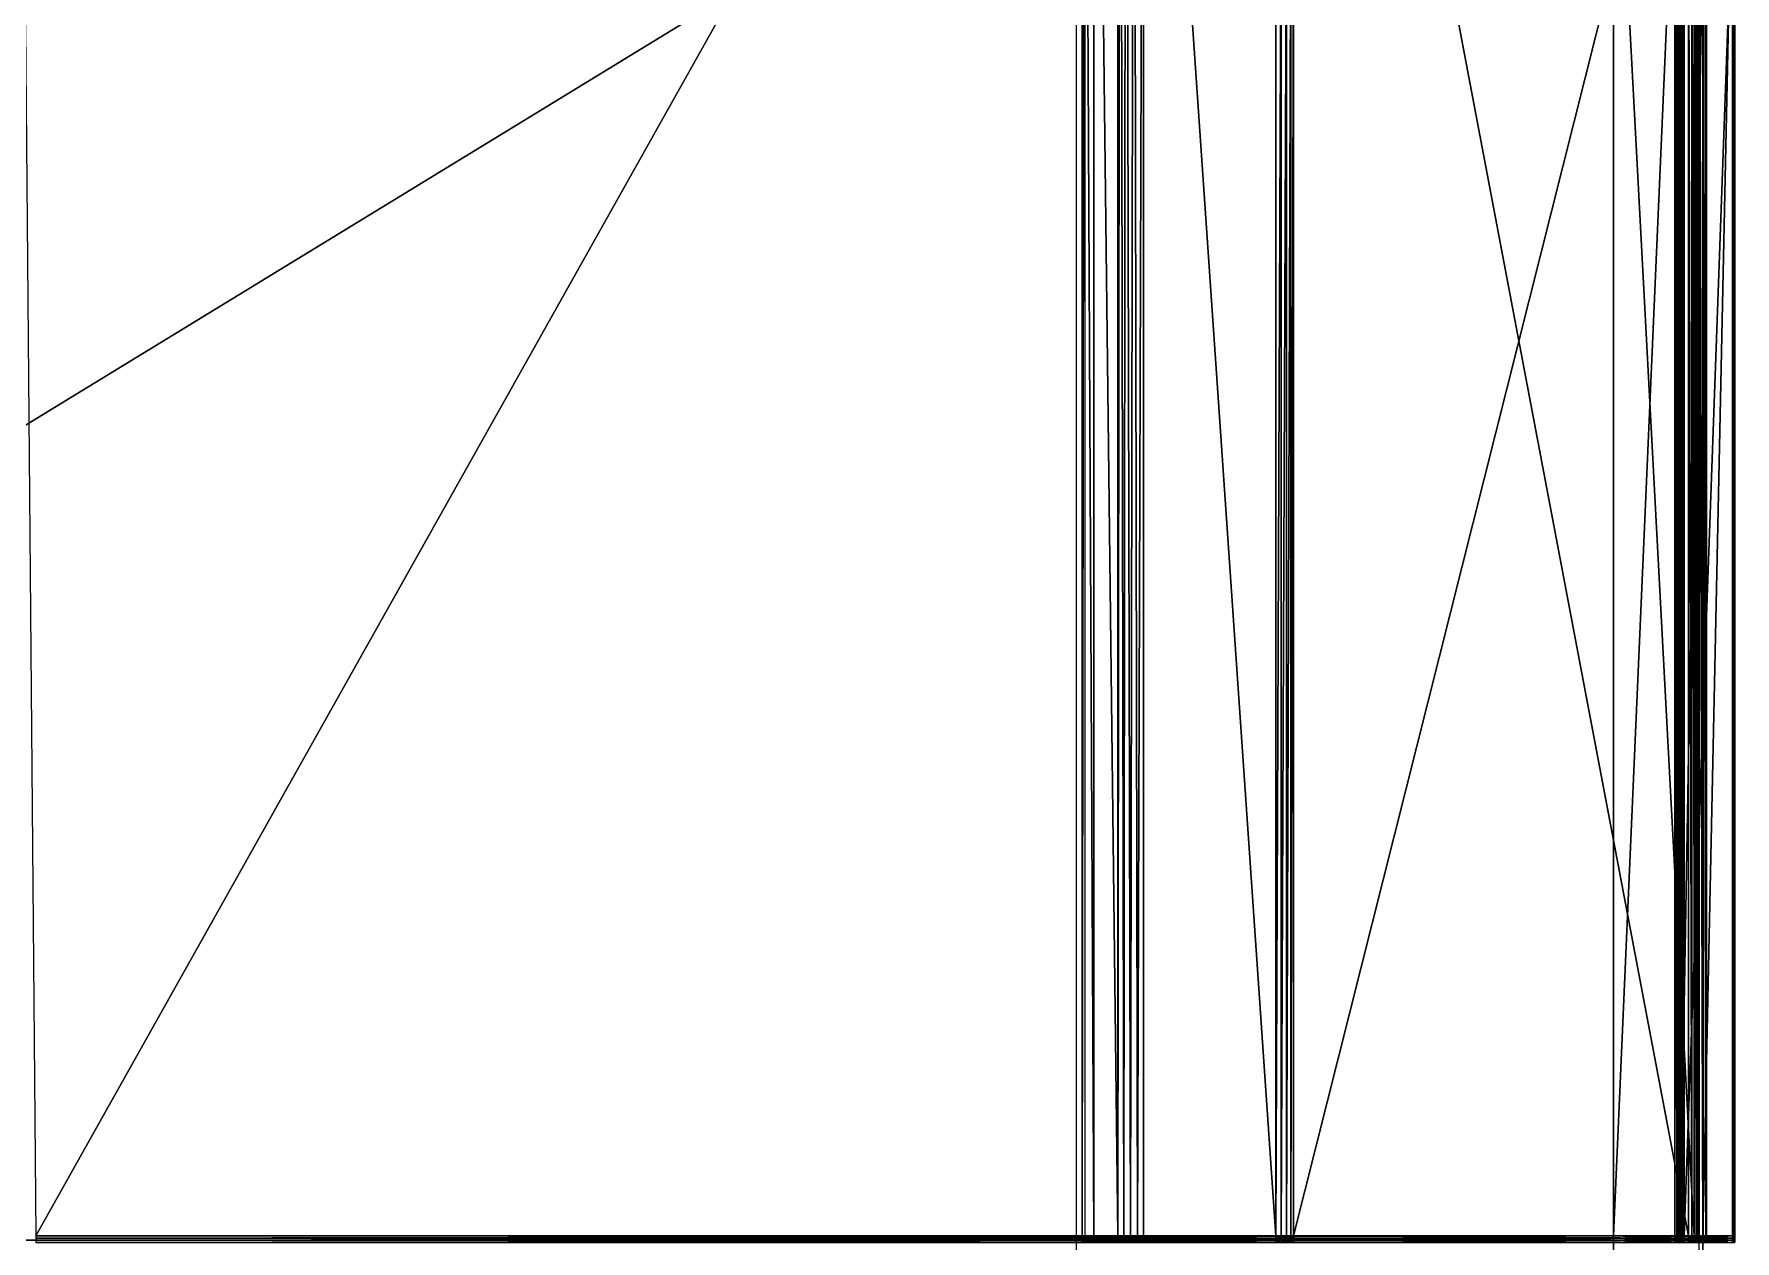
# Model space of a CAD drawing. Extents: x -683 to 86, y -225 to -3.
# Drawn here: x 8 to 86.1, y -114.2 to -58.7 of the extents above; entities that cross this region are included whole.
import ezdxf

# ---------------------------------------------------------------- set-up
doc = ezdxf.new("R2010")
doc.units = 0
doc.header["$MEASUREMENT"] = 0
doc.layers.get('0').update_dxf_attribs({"linetype": 'CONTINUOUS'})

msp = doc.modelspace()

# ---------------------------------------------------------------- linework, layer by layer
for points in [[(56.127, -3.569, 16.239), (56.128, -113.967, 16.327), (56.128, -3.552, 16.327)], [(56.128, -3.619, 16.136), (56.129, -113.967, 16.232), (56.127, -3.569, 16.239)], [(56.127, -3.569, 16.239), (56.129, -113.967, 16.232), (56.128, -113.967, 16.327)], [(56.272, -3.552, 26.812), (56.128, -3.552, 16.327), (56.128, -113.967, 16.327)], [(56.272, -3.552, 26.812), (56.128, -113.967, 16.327), (56.272, -113.967, 26.812)], [(56.13, -3.694, 16.033), (56.13, -113.967, 16.136), (56.128, -3.619, 16.136)], [(56.128, -3.619, 16.136), (56.13, -113.967, 16.136), (56.129, -113.967, 16.232)], [(56.132, -3.783, 15.946), (56.131, -113.967, 16.041), (56.13, -3.694, 16.033)], [(56.13, -3.694, 16.033), (56.131, -113.967, 16.041), (56.13, -113.967, 16.136)], [(56.132, -3.783, 15.946), (56.132, -113.967, 15.946), (56.131, -113.967, 16.041)], [(56.132, -3.783, 15.946), (56.67, -20.486, 2.198), (56.67, -113.967, 2.198)], [(56.132, -3.783, 15.946), (56.67, -113.967, 2.198), (56.132, -113.967, 15.946)], [(56.67, -20.689, 2.198), (57.77, -20.689, 2.198), (57.77, -113.967, 2.198)], [(56.67, -20.689, 2.198), (57.77, -113.967, 2.198), (56.67, -113.967, 2.198)], [(57.874, -21.057, 2.194), (57.77, -113.967, 2.198), (57.77, -20.689, 2.198)], [(57.874, -21.057, 2.194), (58.039, -113.967, 2.2), (57.77, -113.967, 2.198)], [(58.133, -22.105, 2.196), (58.039, -113.967, 2.2), (57.874, -21.057, 2.194)], [(58.133, -22.105, 2.196), (58.357, -113.967, 2.204), (58.039, -113.967, 2.2)], [(58.509, -23.674, 2.204), (58.357, -113.967, 2.204), (58.133, -22.105, 2.196)], [(58.509, -23.674, 2.204), (58.675, -113.967, 2.21), (58.357, -113.967, 2.204)], [(58.944, -25.524, 2.217), (58.675, -113.967, 2.21), (58.509, -23.674, 2.204)], [(58.944, -25.524, 2.217), (58.944, -113.967, 2.217), (58.675, -113.967, 2.21)], [(58.944, -25.524, 2.217), (65.036, -51.682, 2.41), (65.036, -113.967, 2.41)], [(58.944, -25.524, 2.217), (65.036, -113.967, 2.41), (58.944, -113.967, 2.217)], [(80.54, -44.043, 28.521), (80.54, -114.17, 28.521), (80.54, -114.17, 27.432)], [(80.54, -44.043, 28.521), (80.54, -114.17, 27.432), (80.54, -44.043, 27.432)], [(83.443, -44.334, 16.662), (83.443, -113.967, 16.662), (83.357, -113.967, 16.58)], [(83.443, -44.334, 16.662), (83.357, -113.967, 16.58), (83.357, -44.36, 16.58)], [(83.52, -44.303, 16.76), (83.52, -113.967, 16.76), (83.443, -113.967, 16.662)], [(83.52, -44.303, 16.76), (83.443, -113.967, 16.662), (83.443, -44.334, 16.662)], [(83.575, -44.272, 16.86), (83.575, -113.967, 16.86), (83.52, -113.967, 16.76)], [(83.575, -44.272, 16.86), (83.52, -113.967, 16.76), (83.52, -44.303, 16.76)], [(83.6, -44.245, 16.947), (83.6, -113.967, 16.947), (83.575, -113.967, 16.86)], [(83.6, -44.245, 16.947), (83.575, -113.967, 16.86), (83.575, -44.272, 16.86)], [(83.659, -44.254, 31.604), (83.587, -113.967, 31.52), (83.587, -44.245, 31.52)], [(83.659, -44.254, 31.604), (83.659, -113.967, 31.604), (83.587, -113.967, 31.52)], [(83.722, -44.263, 31.704), (83.659, -113.967, 31.604), (83.659, -44.254, 31.604)], [(83.722, -44.263, 31.704), (83.722, -113.967, 31.704), (83.659, -113.967, 31.604)], [(83.767, -44.273, 31.805), (83.722, -113.967, 31.704), (83.722, -44.263, 31.704)], [(83.767, -44.273, 31.805), (83.767, -113.967, 31.805), (83.722, -113.967, 31.704)], [(83.786, -44.281, 31.891), (83.767, -113.967, 31.805), (83.767, -44.273, 31.805)], [(83.786, -44.281, 31.891), (83.786, -113.967, 31.891), (83.767, -113.967, 31.805)], [(84.25, -44.245, 27.432), (84.25, -113.967, 27.432), (84.473, -113.967, 27.417)], [(84.25, -44.245, 27.432), (84.473, -113.967, 27.417), (84.473, -44.245, 27.417)], [(84.473, -44.245, 27.417), (84.473, -113.967, 27.417), (84.659, -113.967, 27.376)], [(84.473, -44.245, 27.417), (84.659, -113.967, 27.376), (84.659, -44.245, 27.376)], [(84.659, -44.245, 27.376), (84.659, -113.967, 27.376), (84.779, -113.967, 27.314)], [(84.659, -44.245, 27.376), (84.779, -113.967, 27.314), (84.779, -44.245, 27.314)], [(84.779, -44.245, 27.314), (84.779, -113.967, 27.314), (84.816, -113.967, 27.241)], [(84.779, -44.245, 27.314), (84.816, -113.967, 27.241), (84.816, -44.245, 27.241)], [(55.868, -47.164, 27.87), (-53.668, -47.164, 18.028), (-53.668, -114.17, 18.028)], [(55.868, -47.164, 27.87), (-53.668, -114.17, 18.028), (55.868, -114.17, 27.87)], [(83.98, -49.305, 66.907), (83.98, -113.967, 66.907), (84.14, -113.967, 66.841)], [(83.98, -49.305, 66.907), (84.14, -113.967, 66.841), (84.14, -49.346, 66.841)], [(84.14, -49.346, 66.841), (84.14, -113.967, 66.841), (84.278, -113.967, 66.756)], [(84.14, -49.346, 66.841), (84.278, -113.967, 66.756), (84.278, -49.394, 66.756)], [(84.278, -49.394, 66.756), (84.278, -113.967, 66.756), (84.373, -113.967, 66.665)], [(84.278, -49.394, 66.756), (84.373, -113.967, 66.665), (84.373, -49.442, 66.665)], [(84.373, -49.442, 66.665), (84.373, -113.967, 66.665), (84.41, -113.967, 66.582)], [(84.41, -49.482, 66.582), (84.455, -113.967, 65.97), (84.455, -49.482, 65.97)], [(86, -49.371, 61.499), (86.051, -113.967, 61.413), (86.051, -49.361, 61.413)], [(86, -49.371, 61.499), (86, -113.967, 61.499), (86.051, -113.967, 61.413)], [(86.051, -49.361, 61.413), (86.091, -113.967, 61.312), (86.091, -49.35, 61.312)], [(86.051, -49.361, 61.413), (86.051, -113.967, 61.413), (86.091, -113.967, 61.312)], [(86.091, -49.35, 61.312), (86.116, -113.967, 61.21), (86.116, -49.338, 61.21)], [(86.091, -49.35, 61.312), (86.091, -113.967, 61.312), (86.116, -113.967, 61.21)], [(86.116, -49.338, 61.21), (86.12, -113.967, 61.123), (86.12, -49.329, 61.123)], [(86.116, -49.338, 61.21), (86.116, -113.967, 61.21), (86.12, -113.967, 61.123)], [(65.277, -51.71, 2.431), (65.036, -113.967, 2.41), (65.036, -51.682, 2.41)], [(65.277, -51.71, 2.431), (65.277, -113.967, 2.431), (65.036, -113.967, 2.41)], [(65.515, -51.743, 2.475), (65.277, -113.967, 2.431), (65.277, -51.71, 2.431)], [(65.515, -51.743, 2.475), (65.515, -113.967, 2.475), (65.277, -113.967, 2.431)], [(65.714, -51.776, 2.537), (65.515, -113.967, 2.475), (65.515, -51.743, 2.475)], [(65.714, -51.776, 2.537), (65.714, -113.967, 2.537), (65.515, -113.967, 2.475)], [(65.843, -51.804, 2.606), (65.714, -113.967, 2.537), (65.714, -51.776, 2.537)], [(65.843, -51.804, 2.606), (65.843, -113.967, 2.606), (65.714, -113.967, 2.537)], [(83.98, -113.967, 66.907), (8.074, -113.967, 91.543), (8.074, -114.069, 91.543)], [(83.98, -113.967, 66.907), (8.074, -114.069, 91.543), (83.98, -114.069, 66.907)], [(83.98, -114.069, 66.907), (8.074, -114.069, 91.543), (8.074, -114.17, 91.543)], [(83.98, -114.069, 66.907), (8.074, -114.17, 91.543), (83.98, -114.17, 66.907)], [(56.128, -113.967, 16.327), (56.129, -113.967, 16.232), (56.128, -114.069, 16.232)], [(56.128, -113.967, 16.327), (56.128, -114.069, 16.232), (56.128, -114.069, 16.327)], [(56.129, -113.967, 16.232), (56.129, -114.069, 16.136), (56.128, -114.069, 16.232)], [(56.128, -114.069, 16.327), (56.272, -114.069, 26.812), (56.272, -113.967, 26.812)], [(56.128, -114.069, 16.327), (56.272, -113.967, 26.812), (56.128, -113.967, 16.327)], [(56.13, -114.069, 16.041), (56.13, -114.17, 16.041), (56.128, -114.17, 16.136)], [(56.13, -114.069, 16.041), (56.128, -114.17, 16.136), (56.129, -114.069, 16.136)], [(56.128, -114.069, 16.327), (56.128, -114.069, 16.232), (56.128, -114.17, 16.232)], [(56.128, -114.069, 16.327), (56.128, -114.17, 16.232), (56.128, -114.17, 16.327)], [(56.128, -114.069, 16.232), (56.129, -114.069, 16.136), (56.128, -114.17, 16.136)], [(56.128, -114.069, 16.232), (56.128, -114.17, 16.136), (56.128, -114.17, 16.232)], [(56.128, -114.17, 16.327), (56.272, -114.17, 26.812), (56.272, -114.069, 26.812)], [(56.128, -114.17, 16.327), (56.272, -114.069, 26.812), (56.128, -114.069, 16.327)], [(56.131, -113.967, 16.041), (56.13, -114.069, 16.041), (56.129, -114.069, 16.136)], [(56.131, -113.967, 16.041), (56.129, -114.069, 16.136), (56.13, -113.967, 16.136)], [(56.129, -113.967, 16.232), (56.13, -113.967, 16.136), (56.129, -114.069, 16.136)], [(56.132, -113.967, 15.946), (56.132, -114.069, 15.946), (56.13, -114.069, 16.041)], [(56.132, -113.967, 15.946), (56.13, -114.069, 16.041), (56.131, -113.967, 16.041)], [(56.132, -114.069, 15.946), (56.132, -114.17, 15.946), (56.13, -114.17, 16.041)], [(56.132, -114.069, 15.946), (56.13, -114.17, 16.041), (56.13, -114.069, 16.041)], [(56.67, -114.069, 2.198), (56.132, -114.069, 15.946), (56.132, -113.967, 15.946)], [(56.67, -114.069, 2.198), (56.132, -113.967, 15.946), (56.67, -113.967, 2.198)], [(56.67, -114.17, 2.198), (56.132, -114.17, 15.946), (56.132, -114.069, 15.946)], [(56.67, -114.17, 2.198), (56.132, -114.069, 15.946), (56.67, -114.069, 2.198)], [(57.769, -114.069, 2.198), (56.67, -114.069, 2.198), (56.67, -113.967, 2.198)], [(57.769, -114.069, 2.198), (56.67, -113.967, 2.198), (57.77, -113.967, 2.198)], [(57.77, -114.17, 2.198), (56.67, -114.17, 2.198), (56.67, -114.069, 2.198)], [(57.77, -114.17, 2.198), (56.67, -114.069, 2.198), (57.769, -114.069, 2.198)], [(57.77, -113.967, 2.198), (58.054, -114.069, 2.2), (57.769, -114.069, 2.198)], [(57.769, -114.069, 2.198), (58.054, -114.069, 2.2), (58.054, -114.17, 2.2)], [(57.769, -114.069, 2.198), (58.054, -114.17, 2.2), (57.77, -114.17, 2.198)], [(57.77, -113.967, 2.198), (58.039, -113.967, 2.2), (58.054, -114.069, 2.2)], [(58.039, -113.967, 2.2), (58.357, -113.967, 2.204), (58.357, -114.069, 2.204)], [(58.039, -113.967, 2.2), (58.357, -114.069, 2.204), (58.054, -114.069, 2.2)], [(58.054, -114.069, 2.2), (58.357, -114.069, 2.204), (58.357, -114.17, 2.204)], [(58.054, -114.069, 2.2), (58.357, -114.17, 2.204), (58.054, -114.17, 2.2)], [(58.675, -113.967, 2.21), (58.66, -114.069, 2.209), (58.357, -114.069, 2.204)], [(58.675, -113.967, 2.21), (58.357, -114.069, 2.204), (58.357, -113.967, 2.204)], [(58.66, -114.069, 2.209), (58.66, -114.17, 2.209), (58.357, -114.17, 2.204)], [(58.66, -114.069, 2.209), (58.357, -114.17, 2.204), (58.357, -114.069, 2.204)], [(58.944, -113.967, 2.217), (58.944, -114.069, 2.217), (58.66, -114.069, 2.209)], [(58.944, -113.967, 2.217), (58.66, -114.069, 2.209), (58.675, -113.967, 2.21)], [(58.944, -114.069, 2.217), (58.944, -114.17, 2.217), (58.66, -114.17, 2.209)], [(58.944, -114.069, 2.217), (58.66, -114.17, 2.209), (58.66, -114.069, 2.209)], [(65.036, -114.069, 2.41), (58.944, -114.069, 2.217), (58.944, -113.967, 2.217)], [(65.036, -114.069, 2.41), (58.944, -113.967, 2.217), (65.036, -113.967, 2.41)], [(65.036, -114.17, 2.41), (58.944, -114.17, 2.217), (58.944, -114.069, 2.217)], [(65.036, -114.17, 2.41), (58.944, -114.069, 2.217), (65.036, -114.069, 2.41)], [(65.036, -113.967, 2.41), (65.277, -113.967, 2.431), (65.289, -114.069, 2.433)], [(65.036, -113.967, 2.41), (65.289, -114.069, 2.433), (65.036, -114.069, 2.41)], [(65.036, -114.069, 2.41), (65.289, -114.069, 2.433), (65.289, -114.17, 2.433)], [(65.036, -114.069, 2.41), (65.289, -114.17, 2.433), (65.036, -114.17, 2.41)], [(65.277, -113.967, 2.431), (65.515, -113.967, 2.475), (65.515, -114.069, 2.475)], [(65.277, -113.967, 2.431), (65.515, -114.069, 2.475), (65.289, -114.069, 2.433)], [(65.289, -114.069, 2.433), (65.515, -114.069, 2.475), (65.515, -114.17, 2.475)], [(65.289, -114.069, 2.433), (65.515, -114.17, 2.475), (65.289, -114.17, 2.433)], [(65.714, -113.967, 2.537), (65.706, -114.069, 2.533), (65.515, -114.069, 2.475)], [(65.714, -113.967, 2.537), (65.515, -114.069, 2.475), (65.515, -113.967, 2.475)], [(65.706, -114.069, 2.533), (65.706, -114.17, 2.533), (65.515, -114.17, 2.475)], [(65.706, -114.069, 2.533), (65.515, -114.17, 2.475), (65.515, -114.069, 2.475)], [(65.843, -113.967, 2.606), (65.843, -114.069, 2.606), (65.706, -114.069, 2.533)], [(65.843, -113.967, 2.606), (65.706, -114.069, 2.533), (65.714, -113.967, 2.537)], [(65.843, -114.069, 2.606), (65.843, -114.17, 2.606), (65.706, -114.17, 2.533)], [(65.843, -114.069, 2.606), (65.706, -114.17, 2.533), (65.706, -114.069, 2.533)], [(83.357, -114.069, 16.58), (65.843, -114.069, 2.606), (65.843, -113.967, 2.606)], [(83.357, -114.069, 16.58), (65.843, -113.967, 2.606), (83.357, -113.967, 16.58)], [(83.357, -114.17, 16.58), (65.843, -114.17, 2.606), (65.843, -114.069, 2.606)], [(83.357, -114.17, 16.58), (65.843, -114.069, 2.606), (83.357, -114.069, 16.58)], [(80.54, -114.069, 27.432), (84.25, -114.069, 27.432), (84.25, -113.967, 27.432)], [(80.54, -114.069, 27.432), (84.25, -113.967, 27.432), (80.54, -113.967, 27.432)], [(83.587, -114.069, 31.52), (80.54, -114.069, 28.521), (80.54, -113.967, 28.521)], [(83.587, -114.069, 31.52), (80.54, -113.967, 28.521), (83.587, -113.967, 31.52)], [(80.54, -114.17, 27.432), (84.25, -114.17, 27.432), (84.25, -114.069, 27.432)], [(80.54, -114.17, 27.432), (84.25, -114.069, 27.432), (80.54, -114.069, 27.432)], [(83.587, -114.17, 31.52), (80.54, -114.17, 28.521), (80.54, -114.069, 28.521)], [(83.587, -114.17, 31.52), (80.54, -114.069, 28.521), (83.587, -114.069, 31.52)], [(83.357, -113.967, 16.58), (83.443, -113.967, 16.662), (83.447, -114.069, 16.666)], [(83.357, -113.967, 16.58), (83.447, -114.069, 16.666), (83.357, -114.069, 16.58)], [(83.357, -114.069, 16.58), (83.447, -114.069, 16.666), (83.447, -114.17, 16.666)], [(83.357, -114.069, 16.58), (83.447, -114.17, 16.666), (83.357, -114.17, 16.58)], [(83.443, -113.967, 16.662), (83.52, -113.967, 16.76), (83.52, -114.069, 16.76)], [(83.443, -113.967, 16.662), (83.52, -114.069, 16.76), (83.447, -114.069, 16.666)], [(83.447, -114.069, 16.666), (83.52, -114.069, 16.76), (83.52, -114.17, 16.76)], [(83.447, -114.069, 16.666), (83.52, -114.17, 16.76), (83.447, -114.17, 16.666)], [(83.575, -113.967, 16.86), (83.573, -114.069, 16.856), (83.52, -114.069, 16.76)], [(83.575, -113.967, 16.86), (83.52, -114.069, 16.76), (83.52, -113.967, 16.76)], [(83.573, -114.069, 16.856), (83.573, -114.17, 16.856), (83.52, -114.17, 16.76)], [(83.573, -114.069, 16.856), (83.52, -114.17, 16.76), (83.52, -114.069, 16.76)], [(83.6, -113.967, 16.947), (83.6, -114.069, 16.947), (83.573, -114.069, 16.856)], [(83.6, -113.967, 16.947), (83.573, -114.069, 16.856), (83.575, -113.967, 16.86)], [(83.6, -114.069, 16.947), (83.6, -114.17, 16.947), (83.573, -114.17, 16.856)], [(83.6, -114.069, 16.947), (83.573, -114.17, 16.856), (83.573, -114.069, 16.856)], [(83.587, -113.967, 31.52), (83.659, -113.967, 31.604), (83.662, -114.069, 31.608)], [(83.587, -113.967, 31.52), (83.662, -114.069, 31.608), (83.587, -114.069, 31.52)], [(83.587, -114.069, 31.52), (83.662, -114.069, 31.608), (83.662, -114.17, 31.608)], [(83.587, -114.069, 31.52), (83.662, -114.17, 31.608), (83.587, -114.17, 31.52)], [(84.816, -114.069, 27.241), (83.6, -114.069, 16.947), (83.6, -113.967, 16.947)], [(84.816, -114.069, 27.241), (83.6, -113.967, 16.947), (84.816, -113.967, 27.241)], [(84.816, -114.17, 27.241), (83.6, -114.17, 16.947), (83.6, -114.069, 16.947)], [(84.816, -114.17, 27.241), (83.6, -114.069, 16.947), (84.816, -114.069, 27.241)], [(83.659, -113.967, 31.604), (83.722, -113.967, 31.704), (83.722, -114.069, 31.704)], [(83.659, -113.967, 31.604), (83.722, -114.069, 31.704), (83.662, -114.069, 31.608)], [(83.662, -114.069, 31.608), (83.722, -114.069, 31.704), (83.722, -114.17, 31.704)], [(83.662, -114.069, 31.608), (83.722, -114.17, 31.704), (83.662, -114.17, 31.608)], [(83.767, -113.967, 31.805), (83.765, -114.069, 31.8), (83.722, -114.069, 31.704)], [(83.767, -113.967, 31.805), (83.722, -114.069, 31.704), (83.722, -113.967, 31.704)], [(83.765, -114.069, 31.8), (83.765, -114.17, 31.8), (83.722, -114.17, 31.704)], [(83.765, -114.069, 31.8), (83.722, -114.17, 31.704), (83.722, -114.069, 31.704)], [(83.786, -113.967, 31.891), (83.786, -114.069, 31.891), (83.765, -114.069, 31.8)], [(83.786, -113.967, 31.891), (83.765, -114.069, 31.8), (83.767, -113.967, 31.805)], [(83.786, -114.069, 31.891), (83.786, -114.17, 31.891), (83.765, -114.17, 31.8)], [(83.786, -114.069, 31.891), (83.765, -114.17, 31.8), (83.765, -114.069, 31.8)], [(86.12, -114.069, 61.123), (83.786, -114.069, 31.891), (83.786, -113.967, 31.891)], [(86.12, -114.069, 61.123), (83.786, -113.967, 31.891), (86.12, -113.967, 61.123)], [(86.12, -114.17, 61.123), (83.786, -114.17, 31.891), (83.786, -114.069, 31.891)], [(86.12, -114.17, 61.123), (83.786, -114.069, 31.891), (86.12, -114.069, 61.123)], [(83.98, -113.967, 66.907), (83.98, -114.069, 66.907), (84.147, -114.069, 66.838)], [(83.98, -113.967, 66.907), (84.147, -114.069, 66.838), (84.14, -113.967, 66.841)], [(83.98, -114.069, 66.907), (83.98, -114.17, 66.907), (84.147, -114.17, 66.838)], [(83.98, -114.069, 66.907), (84.147, -114.17, 66.838), (84.147, -114.069, 66.838)], [(84.14, -113.967, 66.841), (84.147, -114.069, 66.838), (84.278, -114.069, 66.756)], [(84.14, -113.967, 66.841), (84.278, -114.069, 66.756), (84.278, -113.967, 66.756)], [(84.147, -114.069, 66.838), (84.147, -114.17, 66.838), (84.278, -114.17, 66.756)], [(84.147, -114.069, 66.838), (84.278, -114.17, 66.756), (84.278, -114.069, 66.756)], [(84.25, -113.967, 27.432), (84.25, -114.069, 27.432), (84.483, -114.069, 27.416)], [(84.25, -113.967, 27.432), (84.483, -114.069, 27.416), (84.473, -113.967, 27.417)], [(84.25, -114.069, 27.432), (84.25, -114.17, 27.432), (84.483, -114.17, 27.416)], [(84.25, -114.069, 27.432), (84.483, -114.17, 27.416), (84.483, -114.069, 27.416)], [(84.373, -113.967, 66.665), (84.278, -113.967, 66.756), (84.278, -114.069, 66.756)], [(84.373, -113.967, 66.665), (84.278, -114.069, 66.756), (84.369, -114.069, 66.67)], [(84.369, -114.069, 66.67), (84.278, -114.069, 66.756), (84.278, -114.17, 66.756)], [(84.369, -114.069, 66.67), (84.278, -114.17, 66.756), (84.369, -114.17, 66.67)], [(84.41, -113.967, 66.582), (84.373, -113.967, 66.665), (84.369, -114.069, 66.67)], [(84.41, -113.967, 66.582), (84.369, -114.069, 66.67), (84.41, -114.069, 66.582)], [(84.41, -114.069, 66.582), (84.369, -114.069, 66.67), (84.369, -114.17, 66.67)], [(84.41, -114.069, 66.582), (84.369, -114.17, 66.67), (84.41, -114.17, 66.582)], [(84.41, -114.069, 66.582), (84.455, -114.069, 65.97), (84.455, -113.967, 65.97)], [(84.41, -114.069, 66.582), (84.455, -113.967, 65.97), (84.41, -113.967, 66.582)], [(84.41, -114.17, 66.582), (84.455, -114.17, 65.97), (84.455, -114.069, 65.97)], [(84.41, -114.17, 66.582), (84.455, -114.069, 65.97), (84.41, -114.069, 66.582)], [(84.473, -113.967, 27.417), (84.483, -114.069, 27.416), (84.659, -114.069, 27.376)], [(84.473, -113.967, 27.417), (84.659, -114.069, 27.376), (84.659, -113.967, 27.376)], [(84.483, -114.069, 27.416), (84.483, -114.17, 27.416), (84.659, -114.17, 27.376)], [(84.483, -114.069, 27.416), (84.659, -114.17, 27.376), (84.659, -114.069, 27.376)], [(84.649, -114.069, 63.347), (86, -114.069, 61.499), (86, -113.967, 61.499)], [(84.649, -114.069, 63.347), (86, -113.967, 61.499), (84.649, -113.967, 63.347)], [(84.649, -114.17, 63.347), (86, -114.17, 61.499), (86, -114.069, 61.499)], [(84.649, -114.17, 63.347), (86, -114.069, 61.499), (84.649, -114.069, 63.347)], [(84.779, -113.967, 27.314), (84.659, -113.967, 27.376), (84.659, -114.069, 27.376)], [(84.779, -113.967, 27.314), (84.659, -114.069, 27.376), (84.775, -114.069, 27.317)], [(84.775, -114.069, 27.317), (84.659, -114.069, 27.376), (84.659, -114.17, 27.376)], [(84.775, -114.069, 27.317), (84.659, -114.17, 27.376), (84.775, -114.17, 27.317)], [(84.816, -113.967, 27.241), (84.779, -113.967, 27.314), (84.775, -114.069, 27.317)], [(84.816, -113.967, 27.241), (84.775, -114.069, 27.317), (84.816, -114.069, 27.241)], [(84.816, -114.069, 27.241), (84.775, -114.069, 27.317), (84.775, -114.17, 27.317)], [(84.816, -114.069, 27.241), (84.775, -114.17, 27.317), (84.816, -114.17, 27.241)], [(86, -113.967, 61.499), (86, -114.069, 61.499), (86.053, -114.069, 61.409)], [(86, -113.967, 61.499), (86.053, -114.069, 61.409), (86.051, -113.967, 61.413)], [(86, -114.069, 61.499), (86, -114.17, 61.499), (86.053, -114.17, 61.409)], [(86, -114.069, 61.499), (86.053, -114.17, 61.409), (86.053, -114.069, 61.409)], [(86.051, -113.967, 61.413), (86.053, -114.069, 61.409), (86.091, -114.069, 61.312)], [(86.051, -113.967, 61.413), (86.091, -114.069, 61.312), (86.091, -113.967, 61.312)], [(86.053, -114.069, 61.409), (86.053, -114.17, 61.409), (86.091, -114.17, 61.312)], [(86.053, -114.069, 61.409), (86.091, -114.17, 61.312), (86.091, -114.069, 61.312)], [(86.116, -113.967, 61.21), (86.091, -113.967, 61.312), (86.091, -114.069, 61.312)], [(86.116, -113.967, 61.21), (86.091, -114.069, 61.312), (86.115, -114.069, 61.215)], [(86.115, -114.069, 61.215), (86.091, -114.069, 61.312), (86.091, -114.17, 61.312)], [(86.115, -114.069, 61.215), (86.091, -114.17, 61.312), (86.115, -114.17, 61.215)], [(86.12, -113.967, 61.123), (86.116, -113.967, 61.21), (86.115, -114.069, 61.215)], [(86.12, -113.967, 61.123), (86.115, -114.069, 61.215), (86.12, -114.069, 61.123)], [(86.12, -114.069, 61.123), (86.115, -114.069, 61.215), (86.115, -114.17, 61.215)], [(86.12, -114.069, 61.123), (86.115, -114.17, 61.215), (86.12, -114.17, 61.123)], [(55.868, -181.176, 27.87), (55.868, -114.17, 27.87), (-53.668, -114.17, 18.028)], [(55.868, -181.176, 27.87), (-53.668, -114.17, 18.028), (-53.668, -181.176, 18.028)], [(83.98, -114.17, 66.907), (8.074, -114.17, 91.543), (8.074, -114.271, 91.543)], [(83.98, -114.17, 66.907), (8.074, -114.271, 91.543), (83.98, -114.271, 66.907)], [(56.13, -114.271, 16.041), (56.129, -114.271, 16.136), (56.128, -114.17, 16.136)], [(56.13, -114.271, 16.041), (56.128, -114.17, 16.136), (56.13, -114.17, 16.041)], [(56.128, -114.271, 16.327), (56.128, -114.17, 16.327), (56.128, -114.17, 16.232)], [(56.128, -114.271, 16.327), (56.128, -114.17, 16.232), (56.128, -114.271, 16.232)], [(56.128, -114.271, 16.232), (56.128, -114.17, 16.232), (56.128, -114.17, 16.136)], [(56.128, -114.271, 16.232), (56.128, -114.17, 16.136), (56.129, -114.271, 16.136)], [(56.128, -114.271, 16.327), (56.272, -114.271, 26.812), (56.272, -114.17, 26.812)], [(56.128, -114.271, 16.327), (56.272, -114.17, 26.812), (56.128, -114.17, 16.327)], [(56.132, -114.271, 15.946), (56.13, -114.271, 16.041), (56.13, -114.17, 16.041)], [(56.132, -114.271, 15.946), (56.13, -114.17, 16.041), (56.132, -114.17, 15.946)], [(56.67, -114.271, 2.198), (56.132, -114.271, 15.946), (56.132, -114.17, 15.946)], [(56.67, -114.271, 2.198), (56.132, -114.17, 15.946), (56.67, -114.17, 2.198)], [(57.77, -114.271, 2.198), (56.67, -114.271, 2.198), (56.67, -114.17, 2.198)], [(57.77, -114.271, 2.198), (56.67, -114.17, 2.198), (57.77, -114.17, 2.198)], [(57.77, -114.271, 2.198), (57.77, -114.17, 2.198), (58.054, -114.17, 2.2)], [(57.77, -114.271, 2.198), (58.054, -114.17, 2.2), (58.054, -114.271, 2.2)], [(58.054, -114.271, 2.2), (58.054, -114.17, 2.2), (58.357, -114.17, 2.204)], [(58.054, -114.271, 2.2), (58.357, -114.17, 2.204), (58.357, -114.271, 2.204)], [(58.66, -114.271, 2.209), (58.357, -114.271, 2.204), (58.357, -114.17, 2.204)], [(58.66, -114.271, 2.209), (58.357, -114.17, 2.204), (58.66, -114.17, 2.209)], [(58.944, -114.271, 2.217), (58.66, -114.271, 2.209), (58.66, -114.17, 2.209)], [(58.944, -114.271, 2.217), (58.66, -114.17, 2.209), (58.944, -114.17, 2.217)], [(65.036, -114.271, 2.41), (58.944, -114.271, 2.217), (58.944, -114.17, 2.217)], [(65.036, -114.271, 2.41), (58.944, -114.17, 2.217), (65.036, -114.17, 2.41)], [(65.036, -114.271, 2.41), (65.036, -114.17, 2.41), (65.289, -114.17, 2.433)], [(65.036, -114.271, 2.41), (65.289, -114.17, 2.433), (65.289, -114.271, 2.433)], [(65.289, -114.271, 2.433), (65.289, -114.17, 2.433), (65.515, -114.17, 2.475)], [(65.289, -114.271, 2.433), (65.515, -114.17, 2.475), (65.515, -114.271, 2.475)], [(65.706, -114.271, 2.533), (65.515, -114.271, 2.475), (65.515, -114.17, 2.475)], [(65.706, -114.271, 2.533), (65.515, -114.17, 2.475), (65.706, -114.17, 2.533)], [(65.843, -114.271, 2.606), (65.706, -114.271, 2.533), (65.706, -114.17, 2.533)], [(65.843, -114.271, 2.606), (65.706, -114.17, 2.533), (65.843, -114.17, 2.606)], [(83.357, -114.271, 16.58), (65.843, -114.271, 2.606), (65.843, -114.17, 2.606)], [(83.357, -114.271, 16.58), (65.843, -114.17, 2.606), (83.357, -114.17, 16.58)], [(80.54, -184.297, 28.521), (80.54, -184.297, 27.432), (80.54, -114.17, 27.432)], [(80.54, -184.297, 28.521), (80.54, -114.17, 27.432), (80.54, -114.17, 28.521)], [(80.54, -114.271, 27.432), (84.25, -114.271, 27.432), (84.25, -114.17, 27.432)], [(80.54, -114.271, 27.432), (84.25, -114.17, 27.432), (80.54, -114.17, 27.432)], [(83.587, -114.271, 31.52), (80.54, -114.271, 28.521), (80.54, -114.17, 28.521)], [(83.587, -114.271, 31.52), (80.54, -114.17, 28.521), (83.587, -114.17, 31.52)], [(83.357, -114.271, 16.58), (83.357, -114.17, 16.58), (83.447, -114.17, 16.666)], [(83.357, -114.271, 16.58), (83.447, -114.17, 16.666), (83.447, -114.271, 16.666)], [(83.447, -114.271, 16.666), (83.447, -114.17, 16.666), (83.52, -114.17, 16.76)], [(83.447, -114.271, 16.666), (83.52, -114.17, 16.76), (83.52, -114.271, 16.76)], [(83.573, -114.271, 16.856), (83.52, -114.271, 16.76), (83.52, -114.17, 16.76)], [(83.573, -114.271, 16.856), (83.52, -114.17, 16.76), (83.573, -114.17, 16.856)], [(83.6, -114.271, 16.947), (83.573, -114.271, 16.856), (83.573, -114.17, 16.856)], [(83.6, -114.271, 16.947), (83.573, -114.17, 16.856), (83.6, -114.17, 16.947)], [(83.587, -114.271, 31.52), (83.587, -114.17, 31.52), (83.662, -114.17, 31.608)], [(83.587, -114.271, 31.52), (83.662, -114.17, 31.608), (83.662, -114.271, 31.608)], [(84.816, -114.271, 27.241), (83.6, -114.271, 16.947), (83.6, -114.17, 16.947)], [(84.816, -114.271, 27.241), (83.6, -114.17, 16.947), (84.816, -114.17, 27.241)], [(83.662, -114.271, 31.608), (83.662, -114.17, 31.608), (83.722, -114.17, 31.704)], [(83.662, -114.271, 31.608), (83.722, -114.17, 31.704), (83.722, -114.271, 31.704)], [(83.765, -114.271, 31.8), (83.722, -114.271, 31.704), (83.722, -114.17, 31.704)], [(83.765, -114.271, 31.8), (83.722, -114.17, 31.704), (83.765, -114.17, 31.8)], [(83.786, -114.271, 31.891), (83.765, -114.271, 31.8), (83.765, -114.17, 31.8)], [(83.786, -114.271, 31.891), (83.765, -114.17, 31.8), (83.786, -114.17, 31.891)], [(86.12, -114.271, 61.123), (83.786, -114.271, 31.891), (83.786, -114.17, 31.891)], [(86.12, -114.271, 61.123), (83.786, -114.17, 31.891), (86.12, -114.17, 61.123)], [(83.98, -114.271, 66.907), (84.147, -114.271, 66.838), (84.147, -114.17, 66.838)], [(83.98, -114.271, 66.907), (84.147, -114.17, 66.838), (83.98, -114.17, 66.907)], [(84.147, -114.271, 66.838), (84.278, -114.271, 66.756), (84.278, -114.17, 66.756)], [(84.147, -114.271, 66.838), (84.278, -114.17, 66.756), (84.147, -114.17, 66.838)], [(84.25, -114.271, 27.432), (84.483, -114.271, 27.416), (84.483, -114.17, 27.416)], [(84.25, -114.271, 27.432), (84.483, -114.17, 27.416), (84.25, -114.17, 27.432)], [(84.369, -114.271, 66.67), (84.369, -114.17, 66.67), (84.278, -114.17, 66.756)], [(84.369, -114.271, 66.67), (84.278, -114.17, 66.756), (84.278, -114.271, 66.756)], [(84.41, -114.271, 66.582), (84.41, -114.17, 66.582), (84.369, -114.17, 66.67)], [(84.41, -114.271, 66.582), (84.369, -114.17, 66.67), (84.369, -114.271, 66.67)], [(84.41, -114.271, 66.582), (84.455, -114.271, 65.97), (84.455, -114.17, 65.97)], [(84.41, -114.271, 66.582), (84.455, -114.17, 65.97), (84.41, -114.17, 66.582)], [(84.483, -114.271, 27.416), (84.659, -114.271, 27.376), (84.659, -114.17, 27.376)], [(84.483, -114.271, 27.416), (84.659, -114.17, 27.376), (84.483, -114.17, 27.416)], [(84.649, -114.271, 63.347), (86, -114.271, 61.499), (86, -114.17, 61.499)], [(84.649, -114.271, 63.347), (86, -114.17, 61.499), (84.649, -114.17, 63.347)], [(84.775, -114.271, 27.317), (84.775, -114.17, 27.317), (84.659, -114.17, 27.376)], [(84.775, -114.271, 27.317), (84.659, -114.17, 27.376), (84.659, -114.271, 27.376)], [(84.816, -114.271, 27.241), (84.816, -114.17, 27.241), (84.775, -114.17, 27.317)], [(84.816, -114.271, 27.241), (84.775, -114.17, 27.317), (84.775, -114.271, 27.317)], [(86, -114.271, 61.499), (86.053, -114.271, 61.409), (86.053, -114.17, 61.409)], [(86, -114.271, 61.499), (86.053, -114.17, 61.409), (86, -114.17, 61.499)], [(86.053, -114.271, 61.409), (86.091, -114.271, 61.312), (86.091, -114.17, 61.312)], [(86.053, -114.271, 61.409), (86.091, -114.17, 61.312), (86.053, -114.17, 61.409)], [(86.115, -114.271, 61.215), (86.115, -114.17, 61.215), (86.091, -114.17, 61.312)], [(86.115, -114.271, 61.215), (86.091, -114.17, 61.312), (86.091, -114.271, 61.312)], [(86.12, -114.271, 61.123), (86.12, -114.17, 61.123), (86.115, -114.17, 61.215)], [(86.12, -114.271, 61.123), (86.115, -114.17, 61.215), (86.115, -114.271, 61.215)]]:
    msp.add_3dface(points)
at = {"color": 252}
for points in [[(64.808, -12.764, 73.13), (7.259, -18.993, 91.808), (8.074, -113.967, 91.543)], [(64.808, -12.764, 73.13), (8.074, -113.967, 91.543), (83.98, -113.967, 66.907)], [(83.98, -113.967, 66.907), (83.98, -49.305, 66.907), (64.808, -12.764, 73.13)], [(80.54, -113.967, 28.521), (80.54, -44.245, 28.521), (83.587, -44.245, 31.52)], [(80.54, -113.967, 28.521), (83.587, -44.245, 31.52), (83.587, -113.967, 31.52)], [(83.786, -113.967, 31.891), (83.786, -44.281, 31.891), (86.12, -49.329, 61.123)], [(83.786, -113.967, 31.891), (86.12, -49.329, 61.123), (86.12, -113.967, 61.123)], [(84.649, -113.967, 63.347), (86, -113.967, 61.499), (86, -49.371, 61.499)], [(84.649, -113.967, 63.347), (86, -49.371, 61.499), (84.649, -49.483, 63.347)]]:
    msp.add_3dface(points, dxfattribs=at)
at = {"color": 253, "true_color": 0x8f95b4}
for points in [[(83.357, -44.36, 16.58), (83.357, -113.967, 16.58), (65.843, -113.967, 2.606)], [(83.357, -44.36, 16.58), (65.843, -113.967, 2.606), (65.843, -51.804, 2.606)], [(80.54, -44.245, 27.432), (80.54, -113.967, 27.432), (84.25, -113.967, 27.432)], [(80.54, -44.245, 27.432), (84.25, -113.967, 27.432), (84.25, -44.245, 27.432)], [(84.816, -44.245, 27.241), (84.816, -113.967, 27.241), (83.6, -113.967, 16.947)], [(84.816, -44.245, 27.241), (83.6, -113.967, 16.947), (83.6, -44.245, 16.947)]]:
    msp.add_3dface(points, dxfattribs=at)
at = {"color": 0}
for points in [[(84.373, -49.442, 66.665), (84.41, -113.967, 66.582), (84.41, -49.482, 66.582)], [(84.41, -49.482, 66.582), (84.41, -113.967, 66.582), (84.455, -113.967, 65.97)], [(84.455, -49.279, 65.97), (84.455, -114.17, 65.97), (84.649, -114.17, 63.347)], [(84.455, -49.279, 65.97), (84.649, -114.17, 63.347), (84.649, -49.279, 63.347)], [(84.455, -179.061, 65.97), (84.649, -179.061, 63.347), (84.649, -114.17, 63.347)], [(84.455, -179.061, 65.97), (84.649, -114.17, 63.347), (84.455, -114.17, 65.97)]]:
    msp.add_3dface(points, dxfattribs=at)

doc.saveas('drawing.dxf')
